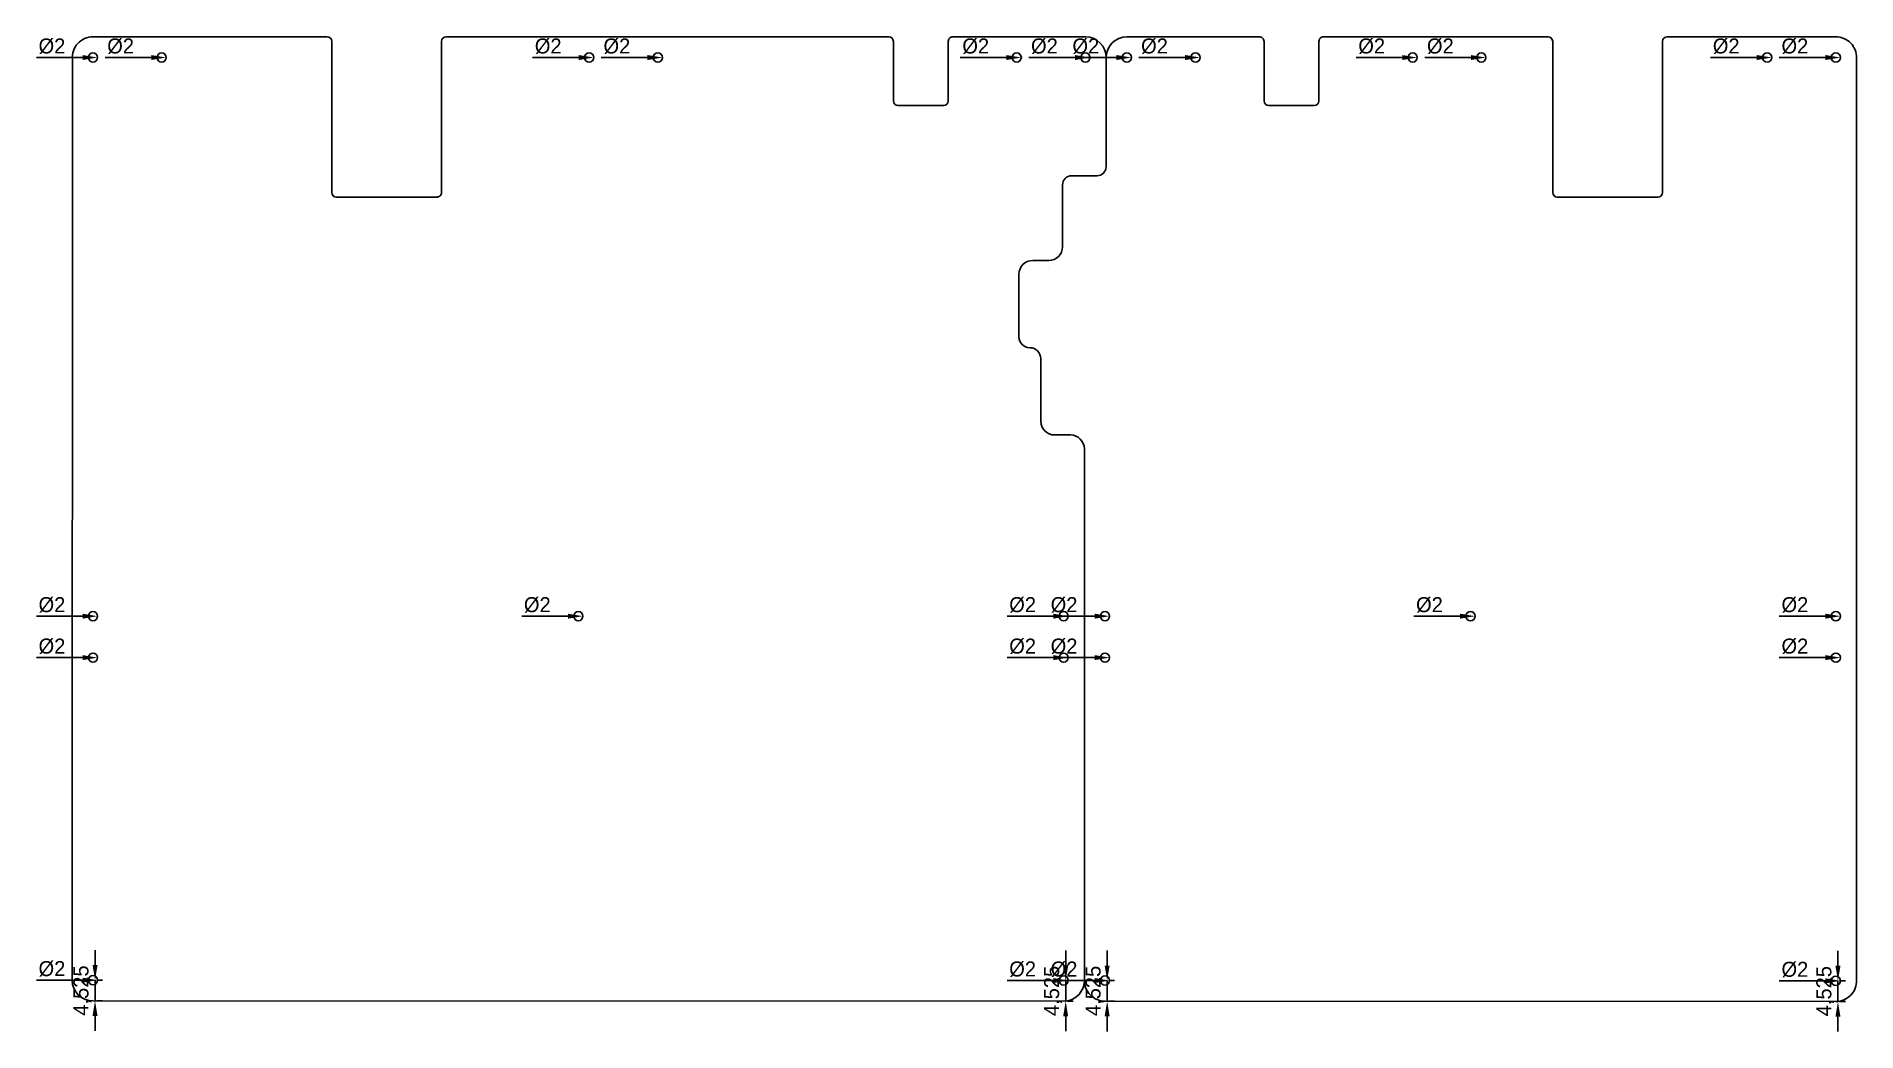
# Model space of a CAD drawing. Header units: millimetres. Extents: x 7 to 405, y -72 to 146.
import ezdxf

# ---------------------------------------------------------------- set-up
doc = ezdxf.new("R2010")
doc.units = ezdxf.units.MM
doc.layers.add('0 (2)', color=7, linetype='Continuous')
doc.layers.add('Dimensions', color=7, linetype='Continuous')
doc.dimstyles.new('ISO-25', dxfattribs={"dimtxt": 2.5, "dimasz": 2.5, "dimexe": 1.25, "dimexo": 0.625, "dimtad": 1, "dimtxsty": 'Standard', "dimcen": 2.5, "dimadec": 0, "dimazin": 0, "dimtfac": 1, "dimtmove": 0, "dimatfit": 3, "dimfxl": 1, "dimarcsym": 0})

# ---------------------------------------------------------------- blocks, each defined once
blk = doc.blocks.new('*D1')
at = {"layer": 'Defpoints', "color": 0}
for p in [(240.72, -60.59), (240.72, -65.11), (241.17, -65.11)]:
    blk.add_point(p, dxfattribs=at)
at = {"layer": 'Dimensions', "color": 140, "lineweight": -2}
for p, q in [((241.17, -57.31), (241.17, -54.03)), ((241.17, -60.59), (241.17, -65.11)), ((241.54, -60.59), (242.81, -60.59)), ((241.54, -65.11), (242.81, -65.11)), ((241.17, -68.39), (241.17, -71.68))]:
    blk.add_line(p, q, dxfattribs=at)
at = {"layer": 'Dimensions', "color": 140}
for points in [[(240.63, -57.31), (241.72, -57.31), (241.17, -60.59)], [(241.72, -68.39), (240.62, -68.39), (241.17, -65.11)]]:
    blk.add_solid(points, dxfattribs=at)
at = {"layer": 'Dimensions', "color": 140, "insert": (238.4, -62.85), "char_height": 3.281, "attachment_point": 5, "rotation": 89.9783}
blk.add_mtext('4,525', dxfattribs=at)
blk = doc.blocks.new('*D2')
at = {"layer": 'Defpoints', "color": 0}
for p in [(400.36, -60.65), (400.35, -65.17), (400.81, -65.17)]:
    blk.add_point(p, dxfattribs=at)
at = {"layer": 'Dimensions', "color": 140, "lineweight": -2}
for p, q in [((400.81, -57.37), (400.81, -54.09)), ((400.81, -60.65), (400.81, -65.17)), ((401.18, -60.65), (402.45, -60.65)), ((401.17, -65.17), (402.45, -65.17)), ((400.81, -68.46), (400.8, -71.74))]:
    blk.add_line(p, q, dxfattribs=at)
at = {"layer": 'Dimensions', "color": 140}
for points in [[(400.26, -57.37), (401.36, -57.37), (400.81, -60.65)], [(401.35, -68.46), (400.26, -68.45), (400.81, -65.17)]]:
    blk.add_solid(points, dxfattribs=at)
at = {"layer": 'Dimensions', "color": 140, "insert": (398.03, -62.91), "char_height": 3.281, "attachment_point": 5, "rotation": 89.9783}
blk.add_mtext('4,525', dxfattribs=at)
blk = doc.blocks.new('*D3')
at = {"layer": 'Defpoints', "color": 0}
for p in [(231.67, -60.58), (231.67, -65.11), (232.12, -65.11)]:
    blk.add_point(p, dxfattribs=at)
at = {"layer": 'Dimensions', "color": 140, "lineweight": -2}
for p, q in [((232.12, -57.3), (232.12, -54.02)), ((232.12, -60.59), (232.12, -65.11)), ((232.49, -60.59), (233.76, -60.59)), ((232.49, -65.11), (233.76, -65.11)), ((232.12, -68.39), (232.12, -71.67))]:
    blk.add_line(p, q, dxfattribs=at)
at = {"layer": 'Dimensions', "color": 140}
for points in [[(231.58, -57.3), (232.67, -57.3), (232.12, -60.59)], [(232.66, -68.39), (231.57, -68.39), (232.12, -65.11)]]:
    blk.add_solid(points, dxfattribs=at)
at = {"layer": 'Dimensions', "color": 140, "insert": (229.35, -62.85), "char_height": 3.281, "attachment_point": 5, "rotation": 89.9783}
blk.add_mtext('4,525', dxfattribs=at)
blk = doc.blocks.new('*D4')
at = {"layer": 'Defpoints', "color": 0}
for p in [(19.64, -60.5), (19.64, -65.03), (20.09, -65.03)]:
    blk.add_point(p, dxfattribs=at)
at = {"layer": 'Dimensions', "color": 140, "lineweight": -2}
for p, q in [((20.1, -57.22), (20.1, -53.94)), ((20.1, -60.5), (20.09, -65.03)), ((20.46, -60.5), (21.74, -60.51)), ((20.46, -65.03), (21.74, -65.03)), ((20.09, -68.31), (20.09, -71.59))]:
    blk.add_line(p, q, dxfattribs=at)
at = {"layer": 'Dimensions', "color": 140}
for points in [[(19.55, -57.22), (20.64, -57.22), (20.1, -60.5)], [(20.64, -68.31), (19.55, -68.31), (20.09, -65.03)]]:
    blk.add_solid(points, dxfattribs=at)
at = {"layer": 'Dimensions', "color": 140, "insert": (17.32, -62.77), "char_height": 3.281, "attachment_point": 5, "rotation": 89.9783}
blk.add_mtext('4,525', dxfattribs=at)
blk = doc.blocks.new('*D5')
at = {"layer": 'Defpoints', "color": 0}
for p in [(127.04, 141.01), (129.04, 141.01)]:
    blk.add_point(p, dxfattribs=at)
at = {"layer": 'Dimensions', "color": 140, "lineweight": -2}
blk.add_line((125.76, 141.01), (115.68, 141.01), dxfattribs=at)
at = {"layer": 'Dimensions', "color": 140}
blk.add_solid([(125.76, 140.46), (125.76, 141.55), (129.04, 141.01)], dxfattribs=at)
at = {"layer": 'Dimensions', "color": 140, "insert": (119.08, 143.47), "char_height": 3.281, "attachment_point": 5}
blk.add_mtext('%%c2', dxfattribs=at)
blk = doc.blocks.new('*D6')
at = {"layer": 'Defpoints', "color": 0}
for p in [(230.67, 9.94), (232.67, 9.94)]:
    blk.add_point(p, dxfattribs=at)
at = {"layer": 'Dimensions', "color": 140, "lineweight": -2}
blk.add_line((229.39, 9.94), (219.31, 9.94), dxfattribs=at)
at = {"layer": 'Dimensions', "color": 140}
blk.add_solid([(229.39, 9.4), (229.39, 10.49), (232.67, 9.94)], dxfattribs=at)
at = {"layer": 'Dimensions', "color": 140, "insert": (222.71, 12.4), "char_height": 3.281, "attachment_point": 5}
blk.add_mtext('%%c2', dxfattribs=at)
blk = doc.blocks.new('*D7')
at = {"layer": 'Defpoints', "color": 0}
for p in [(235.43, 141.01), (237.43, 141.01)]:
    blk.add_point(p, dxfattribs=at)
at = {"layer": 'Dimensions', "color": 140, "lineweight": -2}
blk.add_line((234.15, 141.01), (224.07, 141.01), dxfattribs=at)
at = {"layer": 'Dimensions', "color": 140}
blk.add_solid([(234.15, 140.46), (234.15, 141.55), (237.43, 141.01)], dxfattribs=at)
at = {"layer": 'Dimensions', "color": 140, "insert": (227.47, 143.47), "char_height": 3.281, "attachment_point": 5}
blk.add_mtext('%%c2', dxfattribs=at)
blk = doc.blocks.new('*D8')
at = {"layer": 'Defpoints', "color": 0}
for p in [(18.64, 141.01), (20.64, 141.01)]:
    blk.add_point(p, dxfattribs=at)
at = {"layer": 'Dimensions', "color": 140, "lineweight": -2}
blk.add_line((17.36, 141.01), (7.29, 141.01), dxfattribs=at)
at = {"layer": 'Dimensions', "color": 140}
blk.add_solid([(17.36, 140.46), (17.36, 141.55), (20.64, 141.01)], dxfattribs=at)
at = {"layer": 'Dimensions', "color": 140, "insert": (10.68, 143.47), "char_height": 3.281, "attachment_point": 5}
blk.add_mtext('%%c2', dxfattribs=at)
blk = doc.blocks.new('*D9')
at = {"layer": 'Defpoints', "color": 0}
for p in [(33.64, 141.01), (35.64, 141.01)]:
    blk.add_point(p, dxfattribs=at)
at = {"layer": 'Dimensions', "color": 140, "lineweight": -2}
blk.add_line((32.36, 141.01), (22.29, 141.01), dxfattribs=at)
at = {"layer": 'Dimensions', "color": 140}
blk.add_solid([(32.36, 140.46), (32.36, 141.55), (35.64, 141.01)], dxfattribs=at)
at = {"layer": 'Dimensions', "color": 140, "insert": (25.68, 143.47), "char_height": 3.281, "attachment_point": 5}
blk.add_mtext('%%c2', dxfattribs=at)
blk = doc.blocks.new('*D10')
at = {"layer": 'Defpoints', "color": 0}
for p in [(142.04, 141.01), (144.04, 141.01)]:
    blk.add_point(p, dxfattribs=at)
at = {"layer": 'Dimensions', "color": 140, "lineweight": -2}
blk.add_line((140.76, 141.01), (130.68, 141.01), dxfattribs=at)
at = {"layer": 'Dimensions', "color": 140}
blk.add_solid([(140.76, 140.46), (140.76, 141.55), (144.04, 141.01)], dxfattribs=at)
at = {"layer": 'Dimensions', "color": 140, "insert": (134.08, 143.47), "char_height": 3.281, "attachment_point": 5}
blk.add_mtext('%%c2', dxfattribs=at)
blk = doc.blocks.new('*D11')
at = {"layer": 'Defpoints', "color": 0}
for p in [(399.36, -60.65), (401.36, -60.65)]:
    blk.add_point(p, dxfattribs=at)
at = {"layer": 'Dimensions', "color": 140, "lineweight": -2}
blk.add_line((398.08, -60.65), (388, -60.65), dxfattribs=at)
at = {"layer": 'Dimensions', "color": 140}
blk.add_solid([(398.08, -61.2), (398.08, -60.1), (401.36, -60.65)], dxfattribs=at)
at = {"layer": 'Dimensions', "color": 140, "insert": (391.4, -58.19), "char_height": 3.281, "attachment_point": 5}
blk.add_mtext('%%c2', dxfattribs=at)
blk = doc.blocks.new('*D12')
at = {"layer": 'Defpoints', "color": 0}
for p in [(220.43, 141.01), (222.43, 141.01)]:
    blk.add_point(p, dxfattribs=at)
at = {"layer": 'Dimensions', "color": 140, "lineweight": -2}
blk.add_line((219.15, 141.01), (209.07, 141.01), dxfattribs=at)
at = {"layer": 'Dimensions', "color": 140}
blk.add_solid([(219.15, 140.46), (219.15, 141.55), (222.43, 141.01)], dxfattribs=at)
at = {"layer": 'Dimensions', "color": 140, "insert": (212.47, 143.47), "char_height": 3.281, "attachment_point": 5}
blk.add_mtext('%%c2', dxfattribs=at)
blk = doc.blocks.new('*D13')
at = {"layer": 'Defpoints', "color": 0}
for p in [(244.48, 141.01), (246.48, 141.01)]:
    blk.add_point(p, dxfattribs=at)
at = {"layer": 'Dimensions', "color": 140, "lineweight": -2}
blk.add_line((243.2, 141.01), (233.12, 141.01), dxfattribs=at)
at = {"layer": 'Dimensions', "color": 140}
blk.add_solid([(243.2, 140.46), (243.2, 141.55), (246.48, 141.01)], dxfattribs=at)
at = {"layer": 'Dimensions', "color": 140, "insert": (236.52, 143.47), "char_height": 3.281, "attachment_point": 5}
blk.add_mtext('%%c2', dxfattribs=at)
blk = doc.blocks.new('*D14')
at = {"layer": 'Defpoints', "color": 0}
for p in [(259.48, 141.01), (261.48, 141.01)]:
    blk.add_point(p, dxfattribs=at)
at = {"layer": 'Dimensions', "color": 140, "lineweight": -2}
blk.add_line((258.2, 141.01), (248.12, 141.01), dxfattribs=at)
at = {"layer": 'Dimensions', "color": 140}
blk.add_solid([(258.2, 140.46), (258.2, 141.55), (261.48, 141.01)], dxfattribs=at)
at = {"layer": 'Dimensions', "color": 140, "insert": (251.52, 143.47), "char_height": 3.281, "attachment_point": 5}
blk.add_mtext('%%c2', dxfattribs=at)
blk = doc.blocks.new('*D15')
at = {"layer": 'Defpoints', "color": 0}
for p in [(306.92, 141.01), (308.92, 141.01)]:
    blk.add_point(p, dxfattribs=at)
at = {"layer": 'Dimensions', "color": 140, "lineweight": -2}
blk.add_line((305.64, 141.01), (295.56, 141.01), dxfattribs=at)
at = {"layer": 'Dimensions', "color": 140}
blk.add_solid([(305.64, 140.46), (305.64, 141.55), (308.92, 141.01)], dxfattribs=at)
at = {"layer": 'Dimensions', "color": 140, "insert": (298.96, 143.47), "char_height": 3.281, "attachment_point": 5}
blk.add_mtext('%%c2', dxfattribs=at)
blk = doc.blocks.new('*D16')
at = {"layer": 'Defpoints', "color": 0}
for p in [(321.92, 141.01), (323.92, 141.01)]:
    blk.add_point(p, dxfattribs=at)
at = {"layer": 'Dimensions', "color": 140, "lineweight": -2}
blk.add_line((320.64, 141.01), (310.56, 141.01), dxfattribs=at)
at = {"layer": 'Dimensions', "color": 140}
blk.add_solid([(320.64, 140.46), (320.64, 141.55), (323.92, 141.01)], dxfattribs=at)
at = {"layer": 'Dimensions', "color": 140, "insert": (313.96, 143.47), "char_height": 3.281, "attachment_point": 5}
blk.add_mtext('%%c2', dxfattribs=at)
blk = doc.blocks.new('*D17')
at = {"layer": 'Defpoints', "color": 0}
for p in [(384.36, 141.01), (386.36, 141.01)]:
    blk.add_point(p, dxfattribs=at)
at = {"layer": 'Dimensions', "color": 140, "lineweight": -2}
blk.add_line((383.08, 141.01), (373, 141.01), dxfattribs=at)
at = {"layer": 'Dimensions', "color": 140}
blk.add_solid([(383.08, 140.46), (383.08, 141.55), (386.36, 141.01)], dxfattribs=at)
at = {"layer": 'Dimensions', "color": 140, "insert": (376.4, 143.47), "char_height": 3.281, "attachment_point": 5}
blk.add_mtext('%%c2', dxfattribs=at)
blk = doc.blocks.new('*D18')
at = {"layer": 'Defpoints', "color": 0}
for p in [(399.36, 141.01), (401.36, 141.01)]:
    blk.add_point(p, dxfattribs=at)
at = {"layer": 'Dimensions', "color": 140, "lineweight": -2}
blk.add_line((398.08, 141.01), (388, 141.01), dxfattribs=at)
at = {"layer": 'Dimensions', "color": 140}
blk.add_solid([(398.08, 140.46), (398.08, 141.55), (401.36, 141.01)], dxfattribs=at)
at = {"layer": 'Dimensions', "color": 140, "insert": (391.4, 143.47), "char_height": 3.281, "attachment_point": 5}
blk.add_mtext('%%c2', dxfattribs=at)
blk = doc.blocks.new('*D19')
at = {"layer": 'Defpoints', "color": 0}
for p in [(399.36, 9.94), (401.36, 9.94)]:
    blk.add_point(p, dxfattribs=at)
at = {"layer": 'Dimensions', "color": 140, "lineweight": -2}
blk.add_line((398.08, 9.94), (388, 9.94), dxfattribs=at)
at = {"layer": 'Dimensions', "color": 140}
blk.add_solid([(398.08, 9.4), (398.08, 10.49), (401.36, 9.94)], dxfattribs=at)
at = {"layer": 'Dimensions', "color": 140, "insert": (391.4, 12.4), "char_height": 3.281, "attachment_point": 5}
blk.add_mtext('%%c2', dxfattribs=at)
blk = doc.blocks.new('*D20')
at = {"layer": 'Defpoints', "color": 0}
for p in [(230.67, -60.58), (232.67, -60.58)]:
    blk.add_point(p, dxfattribs=at)
at = {"layer": 'Dimensions', "color": 140, "lineweight": -2}
blk.add_line((229.39, -60.58), (219.31, -60.58), dxfattribs=at)
at = {"layer": 'Dimensions', "color": 140}
blk.add_solid([(229.39, -61.13), (229.39, -60.04), (232.67, -60.58)], dxfattribs=at)
at = {"layer": 'Dimensions', "color": 140, "insert": (222.71, -58.12), "char_height": 3.281, "attachment_point": 5}
blk.add_mtext('%%c2', dxfattribs=at)
blk = doc.blocks.new('*D21')
at = {"layer": 'Defpoints', "color": 0}
for p in [(399.36, 18.99), (401.36, 18.99)]:
    blk.add_point(p, dxfattribs=at)
at = {"layer": 'Dimensions', "color": 140, "lineweight": -2}
blk.add_line((398.08, 18.99), (388, 18.99), dxfattribs=at)
at = {"layer": 'Dimensions', "color": 140}
blk.add_solid([(398.08, 18.45), (398.08, 19.54), (401.36, 18.99)], dxfattribs=at)
at = {"layer": 'Dimensions', "color": 140, "insert": (391.4, 21.45), "char_height": 3.281, "attachment_point": 5}
blk.add_mtext('%%c2', dxfattribs=at)
blk = doc.blocks.new('*D22')
at = {"layer": 'Defpoints', "color": 0}
for p in [(319.54, 18.99), (321.54, 18.99)]:
    blk.add_point(p, dxfattribs=at)
at = {"layer": 'Dimensions', "color": 140, "lineweight": -2}
blk.add_line((318.26, 18.99), (308.18, 18.99), dxfattribs=at)
at = {"layer": 'Dimensions', "color": 140}
blk.add_solid([(318.26, 18.45), (318.26, 19.54), (321.54, 18.99)], dxfattribs=at)
at = {"layer": 'Dimensions', "color": 140, "insert": (311.58, 21.45), "char_height": 3.281, "attachment_point": 5}
blk.add_mtext('%%c2', dxfattribs=at)
blk = doc.blocks.new('*D23')
at = {"layer": 'Defpoints', "color": 0}
for p in [(239.72, 18.99), (241.72, 18.99)]:
    blk.add_point(p, dxfattribs=at)
at = {"layer": 'Dimensions', "color": 140, "lineweight": -2}
blk.add_line((238.44, 18.99), (228.36, 18.99), dxfattribs=at)
at = {"layer": 'Dimensions', "color": 140}
blk.add_solid([(238.44, 18.45), (238.44, 19.54), (241.72, 18.99)], dxfattribs=at)
at = {"layer": 'Dimensions', "color": 140, "insert": (231.76, 21.45), "char_height": 3.281, "attachment_point": 5}
blk.add_mtext('%%c2', dxfattribs=at)
blk = doc.blocks.new('*D24')
at = {"layer": 'Defpoints', "color": 0}
for p in [(239.72, 9.94), (241.72, 9.94)]:
    blk.add_point(p, dxfattribs=at)
at = {"layer": 'Dimensions', "color": 140, "lineweight": -2}
blk.add_line((238.44, 9.94), (228.36, 9.94), dxfattribs=at)
at = {"layer": 'Dimensions', "color": 140}
blk.add_solid([(238.44, 9.4), (238.44, 10.49), (241.72, 9.94)], dxfattribs=at)
at = {"layer": 'Dimensions', "color": 140, "insert": (231.76, 12.4), "char_height": 3.281, "attachment_point": 5}
blk.add_mtext('%%c2', dxfattribs=at)
blk = doc.blocks.new('*D25')
at = {"layer": 'Defpoints', "color": 0}
for p in [(230.67, 18.99), (232.67, 18.99)]:
    blk.add_point(p, dxfattribs=at)
at = {"layer": 'Dimensions', "color": 140, "lineweight": -2}
blk.add_line((229.39, 18.99), (219.31, 18.99), dxfattribs=at)
at = {"layer": 'Dimensions', "color": 140}
blk.add_solid([(229.39, 18.45), (229.39, 19.54), (232.67, 18.99)], dxfattribs=at)
at = {"layer": 'Dimensions', "color": 140, "insert": (222.71, 21.45), "char_height": 3.281, "attachment_point": 5}
blk.add_mtext('%%c2', dxfattribs=at)
blk = doc.blocks.new('*D26')
at = {"layer": 'Defpoints', "color": 0}
for p in [(239.72, -60.59), (241.72, -60.59)]:
    blk.add_point(p, dxfattribs=at)
at = {"layer": 'Dimensions', "color": 140, "lineweight": -2}
blk.add_line((238.44, -60.59), (228.36, -60.59), dxfattribs=at)
at = {"layer": 'Dimensions', "color": 140}
blk.add_solid([(238.44, -61.14), (238.44, -60.04), (241.72, -60.59)], dxfattribs=at)
at = {"layer": 'Dimensions', "color": 140, "insert": (231.76, -58.13), "char_height": 3.281, "attachment_point": 5}
blk.add_mtext('%%c2', dxfattribs=at)
blk = doc.blocks.new('*D27')
at = {"layer": 'Defpoints', "color": 0}
for p in [(124.66, 18.99), (126.66, 18.99)]:
    blk.add_point(p, dxfattribs=at)
at = {"layer": 'Dimensions', "color": 140, "lineweight": -2}
blk.add_line((123.38, 18.99), (113.3, 18.99), dxfattribs=at)
at = {"layer": 'Dimensions', "color": 140}
blk.add_solid([(123.38, 18.45), (123.38, 19.54), (126.66, 18.99)], dxfattribs=at)
at = {"layer": 'Dimensions', "color": 140, "insert": (116.7, 21.45), "char_height": 3.281, "attachment_point": 5}
blk.add_mtext('%%c2', dxfattribs=at)
blk = doc.blocks.new('*D28')
at = {"layer": 'Defpoints', "color": 0}
for p in [(18.64, -60.5), (20.64, -60.5)]:
    blk.add_point(p, dxfattribs=at)
at = {"layer": 'Dimensions', "color": 140, "lineweight": -2}
blk.add_line((17.36, -60.5), (7.29, -60.5), dxfattribs=at)
at = {"layer": 'Dimensions', "color": 140}
blk.add_solid([(17.36, -61.05), (17.36, -59.96), (20.64, -60.5)], dxfattribs=at)
at = {"layer": 'Dimensions', "color": 140, "insert": (10.68, -58.04), "char_height": 3.281, "attachment_point": 5}
blk.add_mtext('%%c2', dxfattribs=at)
blk = doc.blocks.new('*D29')
at = {"layer": 'Defpoints', "color": 0}
for p in [(18.64, 9.94), (20.64, 9.94)]:
    blk.add_point(p, dxfattribs=at)
at = {"layer": 'Dimensions', "color": 140, "lineweight": -2}
blk.add_line((17.36, 9.94), (7.29, 9.94), dxfattribs=at)
at = {"layer": 'Dimensions', "color": 140}
blk.add_solid([(17.36, 9.4), (17.36, 10.49), (20.64, 9.94)], dxfattribs=at)
at = {"layer": 'Dimensions', "color": 140, "insert": (10.68, 12.4), "char_height": 3.281, "attachment_point": 5}
blk.add_mtext('%%c2', dxfattribs=at)
blk = doc.blocks.new('*D30')
at = {"layer": 'Defpoints', "color": 0}
for p in [(18.64, 18.99), (20.64, 18.99)]:
    blk.add_point(p, dxfattribs=at)
at = {"layer": 'Dimensions', "color": 140, "lineweight": -2}
blk.add_line((17.36, 18.99), (7.29, 18.99), dxfattribs=at)
at = {"layer": 'Dimensions', "color": 140}
blk.add_solid([(17.36, 18.45), (17.36, 19.54), (20.64, 18.99)], dxfattribs=at)
at = {"layer": 'Dimensions', "color": 140, "insert": (10.68, 21.45), "char_height": 3.281, "attachment_point": 5}
blk.add_mtext('%%c2', dxfattribs=at)

msp = doc.modelspace()

# ---------------------------------------------------------------- linework, layer by layer
at = {"layer": '0 (2)'}
for p, q in [((19.6469, 145.531), (70.7935, 145.5311)), ((71.7935, 144.5311), (71.7935, 111.5311)), ((95.7935, 144.5311), (95.7935, 111.5311)), ((96.7935, 145.5311), (193.4746, 145.5312)), ((194.4746, 144.5312), (194.4747, 131.5312)), ((206.4746, 144.5312), (206.4747, 131.5312)), ((207.4746, 145.5312), (236.5153, 145.5313)), ((245.4814, 145.5313), (274.4373, 145.5313)), ((275.4373, 144.5313), (275.4373, 131.5313)), ((287.4373, 144.5313), (287.4373, 131.5313)), ((288.4373, 145.5313), (337.4937, 145.5313)), ((338.4937, 144.5313), (338.4937, 111.5313)), ((362.4937, 144.5313), (362.4937, 111.5313)), ((363.4937, 145.5313), (400.3562, 145.5313)), ((15.1374, 140.5961), (15.1108, -60.5047)), ((240.9563, 141.0061), (240.9563, 117.1943)), ((404.8773, 140.8951), (404.8786, -60.4803)), ((195.4747, 130.5312), (205.4747, 130.5312)), ((276.4373, 130.5313), (286.4373, 130.5313)), ((231.4296, 113.19), (231.4328, 99.6694)), ((233.4302, 115.194), (238.9585, 115.1946)), ((233.4313, 115.194), (233.4302, 115.194)), ((238.9563, 115.1946), (238.9563, 115.1934)), ((72.7935, 110.5311), (94.7935, 110.5311)), ((339.4937, 110.5313), (361.4937, 110.5313)), ((228.4335, 96.6694), (224.9061, 96.6694)), ((221.9061, 93.6694), (221.9061, 80.0004)), ((226.6685, 75.238), (226.6685, 61.5686)), ((229.6685, 58.5686), (233.1939, 58.5686)), ((236.1944, 55.5686), (236.1922, -60.4699)), ((19.6371, -65.0296), (232.0432, -65.1102)), ((240.7181, -65.1135), (400.3561, -65.1741))]:
    msp.add_line(p, q, dxfattribs=at)
for centre in [(19.6438, 141.006), (34.6438, 141.006), (128.0375, 141.006), (143.0375, 141.006), (221.4311, 141.006), (236.4311, 141.006), (245.4814, 141.0062), (260.4814, 141.0062), (307.9188, 141.0062), (322.9188, 141.0062), (385.3562, 141.0062), (400.3562, 141.0062), (19.6438, 18.994), (125.656, 18.994), (231.6681, 18.994), (240.7189, 18.9938), (320.5376, 18.9938), (400.3562, 18.9938), (19.6438, 9.9438), (231.6681, 9.9438), (240.7189, 9.9438), (400.3562, 9.9438), (19.6438, -60.5045), (231.6681, -60.585), (240.7189, -60.5884), (400.3561, -60.649)]:
    msp.add_circle(centre, 1, dxfattribs=at)
for centre, radius, start, end in [((19.6438, 141.006), 4.525, 89.960853, 185.196623), ((70.7935, 144.5311), 1, 0, 90), ((96.7935, 144.5311), 1, 90.000146, 180), ((193.4746, 144.5312), 1, 0, 90), ((207.4746, 144.5312), 1, 89.999927, 180.000146), ((236.4311, 141.0069), 4.5251, 359.990108, 88.93441), ((245.4814, 141.0061), 4.5251, 90.000024, 180), ((274.4373, 144.5313), 1, 0, 90.000024), ((288.4373, 144.5313), 1, 90, 180.000072), ((337.4937, 144.5313), 1, 0.000024, 90.000024), ((363.4937, 144.5313), 1, 90.000048, 180.000048), ((400.3536, 141.0062), 4.5251, 358.592652, 89.966341), ((195.4747, 131.5312), 1, 180.000073, 270), ((205.4747, 131.5312), 1, 270.000073, 0), ((276.4373, 131.5313), 1, 180, 270), ((286.4373, 131.5313), 1, 270.000024, 0.000024), ((238.9585, 117.1923), 1.9977, 270.000159, 0.056356), ((238.9585, 117.1943), 1.9977, 359.943606, 360), ((72.7935, 111.5311), 1, 180.000146, 270.000146), ((94.7935, 111.5311), 1, 270, 0.000073), ((233.4324, 113.1912), 2.0028, 90.032792, 180.032792), ((233.4324, 113.1912), 2.0028, 180.013501, 180.032792), ((339.4937, 111.5313), 1, 180.000024, 270.000024), ((361.4937, 111.5313), 1, 270, 360), ((228.4335, 99.6687), 2.9993, 270.000002, 0.013501), ((224.9061, 93.6694), 3, 90, 180), ((228.4351, 99.6674), 4.498, 269.980258, 270), ((224.2873, 80.0004), 2.3812, 180, 270), ((224.2873, 75.238), 2.3812, 0, 90), ((229.6685, 61.5686), 3, 180, 270), ((233.1939, 55.5681), 3.0005, 0.010185, 89.999958), ((19.6364, -60.504), 4.5256, 180.008874, 270.00887), ((231.6316, -60.5672), 4.5616, 275.177068, 1.222108), ((240.7511, -60.5539), 4.5597, 178.944163, 269.585671), ((400.3521, -60.6446), 4.5295, 270.051012, 2.078181), ((19.6388, -60.5047), 4.5249, 269.965792, 269.978286)]:
    msp.add_arc(centre, radius, start, end, dxfattribs=at)

# ---------------------------------------------------------------- dimensions: what is measured, and where the dimension line sits
at = {"layer": 'Dimensions'}
for p1, p2, picture, middle in [((18.6438, 141.006), (20.6438, 141.006), '*D8', (10.6839, 141.006)), ((33.6438, 141.006), (35.6438, 141.006), '*D9', (25.6839, 141.006)), ((127.0375, 141.006), (129.0375, 141.006), '*D5', (119.0776, 141.006)), ((142.0375, 141.006), (144.0375, 141.006), '*D10', (134.0776, 141.006)), ((220.4311, 141.006), (222.4311, 141.006), '*D12', (212.4713, 141.006)), ((235.4311, 141.006), (237.4311, 141.006), '*D7', (227.4713, 141.006)), ((244.4814, 141.0062), (246.4814, 141.0062), '*D13', (236.5215, 141.0062)), ((259.4814, 141.0062), (261.4814, 141.0062), '*D14', (251.5215, 141.0062)), ((306.9188, 141.0062), (308.9188, 141.0062), '*D15', (298.9589, 141.0062)), ((321.9188, 141.0062), (323.9188, 141.0062), '*D16', (313.9589, 141.0062)), ((384.3562, 141.0062), (386.3562, 141.0062), '*D17', (376.3963, 141.0062)), ((399.3562, 141.0062), (401.3562, 141.0062), '*D18', (391.3963, 141.0062)), ((18.6438, 18.994), (20.6438, 18.994), '*D30', (10.6839, 18.994)), ((124.656, 18.994), (126.656, 18.994), '*D27', (116.6961, 18.994)), ((230.6681, 18.994), (232.6681, 18.994), '*D25', (222.7083, 18.994)), ((239.7189, 18.9938), (241.7189, 18.9938), '*D23', (231.759, 18.9938)), ((319.5376, 18.9938), (321.5376, 18.9938), '*D22', (311.5777, 18.9938)), ((399.3562, 18.9938), (401.3562, 18.9938), '*D21', (391.3963, 18.9938)), ((18.6438, 9.9438), (20.6438, 9.9438), '*D29', (10.6839, 9.9438)), ((230.6681, 9.9438), (232.6681, 9.9438), '*D6', (222.7083, 9.9438)), ((239.7189, 9.9438), (241.7189, 9.9438), '*D24', (231.759, 9.9438)), ((399.3562, 9.9438), (401.3562, 9.9438), '*D19', (391.3963, 9.9438)), ((18.6438, -60.5045), (20.6438, -60.5045), '*D28', (10.6839, -60.5045)), ((230.6681, -60.585), (232.6681, -60.585), '*D20', (222.7082, -60.585)), ((239.7189, -60.5884), (241.7189, -60.5884), '*D26', (231.759, -60.5884)), ((399.3561, -60.649), (401.3561, -60.649), '*D11', (391.3962, -60.649))]:
    dim = msp.add_diameter_dim_2p(p1=p1, p2=p2, dimstyle='ISO-25', override={"dimscale": 1.31236, "dimdec": 3, "dimzin": 8, "dimlunit": 2, "dimclrd": 140, "dimclre": 140, "dimclrt": 140}, dxfattribs=at)
    dim.commit()
    dim.dimension.update_dxf_attribs({"geometry": picture, "text_midpoint": middle, "dimtype": 163})
for base, p1, p2, picture, middle in [((20.0946, -65.0298), (19.6438, -60.5045), (19.6421, -65.0296), '*D4', (20.0954, -62.7672)), ((232.1189, -65.1102), (231.6681, -60.585), (231.6664, -65.1101), '*D3', (232.1198, -62.8477)), ((241.1697, -65.1137), (240.7189, -60.5884), (240.7172, -65.1135), '*D1', (241.1705, -62.8511)), ((400.8069, -65.1742), (400.3561, -60.649), (400.3544, -65.1741), '*D2', (400.8077, -62.9117))]:
    dim = msp.add_linear_dim(base=base, p1=p1, p2=p2, angle=269.978262, dimstyle='ISO-25', override={"dimscale": 1.31236, "dimdec": 3, "dimzin": 8, "dimlunit": 2, "dimclrd": 140, "dimclre": 140, "dimclrt": 140}, dxfattribs=at)
    dim.commit()
    dim.dimension.update_dxf_attribs({"geometry": picture, "text_midpoint": middle, "dimtype": 161})

doc.saveas('drawing.dxf')
